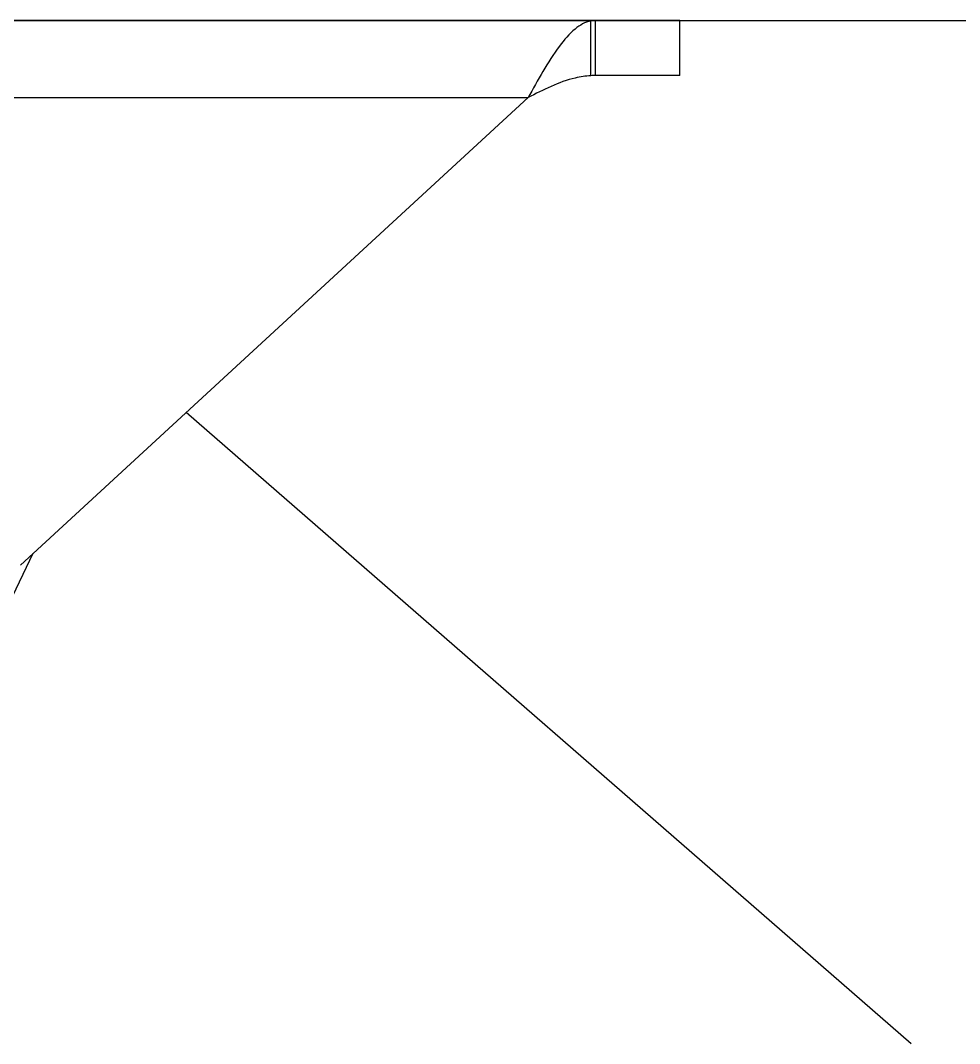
# Model space of a CAD drawing. Extents: x 27938 to 1507990, y 110129 to 923079.
# Drawn here: x 558885 to 559582, y 368779 to 369538 of the extents above; entities that cross this region are included whole.
import ezdxf

# ---------------------------------------------------------------- set-up
doc = ezdxf.new("R2010")
doc.units = 0
doc.header["$LTSCALE"] = 1000
doc.header["$MEASUREMENT"] = 0
doc.layers.add('BZ', color=2, linetype='Continuous')
doc.styles.get("Standard").update_dxf_attribs({"font": 'gbenor.shx', "bigfont": 'gbcbig.shx'})
doc.dimstyles.get("Standard").update_dxf_attribs({"dimtxt": 0.18, "dimasz": 0.18, "dimexe": 0.18, "dimexo": 0.0625, "dimgap": 0.09, "dimtad": 0, "dimtih": 1, "dimtoh": 1, "dimdec": 4, "dimzin": 0, "dimdsep": 46, "dimtxsty": 'Standard', "dimcen": 0.09, "dimadec": 0, "dimazin": 0, "dimtfac": 1, "dimtdec": 4, "dimtofl": 0, "dimtmove": 0, "dimatfit": 3, "dimfxl": 1, "dimtolj": 1, "dimtzin": 0, "dimarcsym": 0})

msp = doc.modelspace()

# ---------------------------------------------------------------- linework, layer by layer
for p, q in [((559374.37, 369537.93), (558679.28, 369537.93)), ((559308.37, 369496.94), (559308.37, 369537.58)), ((559311.81, 369497.04), (559311.81, 369537.93)), ((559374.37, 369497.04), (559374.37, 369537.93)), ((559374.37, 369497.04), (559311.81, 369497.04)), ((558679.28, 369480.69), (559261.76, 369480.69)), ((559261.76, 369480.69), (558885.01, 369134)), ((558876.97, 369105.9), (558894.46, 369142.71))]:
    msp.add_line(p, q)
msp.add_arc((559311.86, 369435.95), 61.09, 90.04119, 93.27107)
for points, knots in [([(559308.37, 369537.58), (559304.08, 369536.74), (559295, 369531.27), (559278.91, 369512), (559269.02, 369493.71), (559261.76, 369480.69)], [0, 0, 0, 0, 0.174571, 0.404229, 1, 1, 1, 1]), ([(559308.37, 369496.94), (559304.45, 369496.72), (559287.98, 369494.2), (559272.99, 369486.44), (559261.76, 369480.69)], [0, 0, 0, 0, 0.237273, 1, 1, 1, 1])]:
    msp.add_open_spline(points, degree=3, knots=knots)
msp.add_open_spline([(559311.81, 369537.93), (559310.66, 369537.93), (559309.5, 369537.81), (559308.37, 369537.58)], degree=3)
at = {"layer": 'BZ'}
msp.add_line((543637.02, 369537.93), (561709.02, 369537.93), dxfattribs=at)

# ---------------------------------------------------------------- leaders
msp.add_leader([(559008.08, 369247.26), (559545.93, 368779.06)], dimstyle='Standard', override={"dimgap": 20})

doc.saveas('drawing.dxf')
